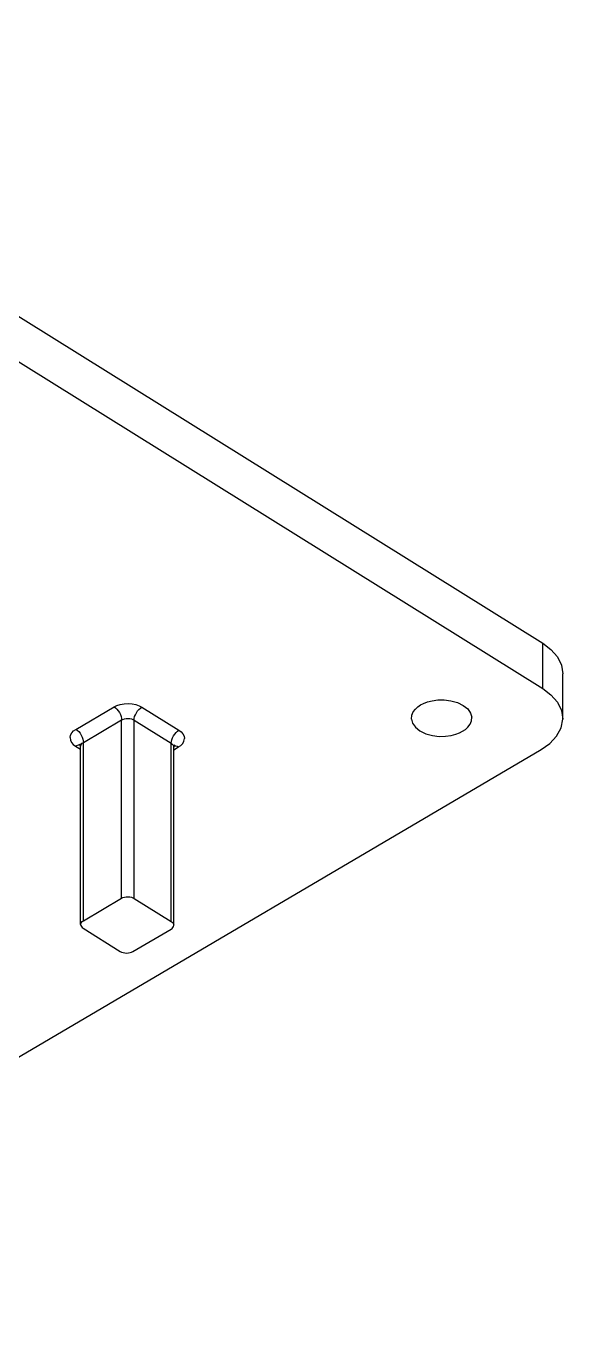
# Model space of a CAD drawing. Header units: millimetres. Extents: x -60 to 60, y -17 to 58.
# Drawn here: x 29.6 to 59.8, y -16.4 to 57.1 of the extents above; entities that cross this region are included whole.
import ezdxf

# ---------------------------------------------------------------- set-up
doc = ezdxf.new("R2010")
doc.units = ezdxf.units.MM
doc.layers.add('VISIBLE', color=7, linetype='Continuous')

msp = doc.modelspace()

# ---------------------------------------------------------------- linework, layer by layer
at = {"layer": 'VISIBLE'}
for p, q in [((2.978, 57.149), (58.715, 22.419)), ((2.978, 54.602), (58.715, 19.871)), ((58.715, 19.871), (58.715, 22.419)), ((58.715, 22.419), (59.174, 22.074)), ((59.174, 22.074), (59.539, 21.661)), ((59.539, 21.661), (59.772, 21.193)), ((59.772, 21.193), (59.845, 20.697)), ((59.845, 18.149), (59.845, 20.697)), ((58.715, 19.871), (59.174, 19.527)), ((52.221, 19.119), (52.487, 19.187)), ((52.487, 19.187), (52.801, 19.23)), ((52.801, 19.23), (53.157, 19.235)), ((53.157, 19.235), (53.536, 19.189)), ((53.536, 19.189), (53.907, 19.086)), ((59.174, 19.527), (59.539, 19.113)), ((32.423, 17.578), (34.575, 18.843)), ((34.575, 18.843), (34.731, 18.92)), ((34.575, 18.843), (34.651, 18.788)), ((34.575, 18.843), (34.651, 18.788)), ((34.575, 18.843), (34.651, 18.788)), ((34.651, 18.788), (34.729, 18.714)), ((34.651, 18.788), (34.729, 18.714)), ((34.651, 18.788), (34.729, 18.714)), ((34.729, 18.714), (34.804, 18.623)), ((34.731, 18.92), (34.919, 18.98)), ((34.804, 18.623), (34.87, 18.519)), ((34.87, 18.519), (34.925, 18.409)), ((34.919, 18.98), (35.132, 19.019)), ((34.925, 18.409), (34.964, 18.299)), ((35.132, 19.019), (35.357, 19.031)), ((35.357, 19.031), (35.582, 19.015)), ((35.582, 19.015), (35.793, 18.973)), ((35.73, 18.292), (35.77, 18.401)), ((35.77, 18.401), (35.826, 18.511)), ((35.793, 18.973), (35.978, 18.909)), ((35.826, 18.511), (35.895, 18.613)), ((35.895, 18.613), (35.972, 18.703)), ((35.972, 18.703), (36.052, 18.776)), ((35.978, 18.909), (36.13, 18.83)), ((36.052, 18.776), (36.13, 18.83)), ((36.13, 18.83), (38.22, 17.527)), ((51.338, 18.37), (51.418, 18.559)), ((51.418, 18.559), (51.539, 18.717)), ((51.539, 18.717), (51.681, 18.846)), ((51.681, 18.846), (51.833, 18.948)), ((51.833, 18.948), (52.005, 19.036)), ((52.005, 19.036), (52.221, 19.119)), ((53.907, 19.086), (54.237, 18.926)), ((54.237, 18.926), (54.491, 18.723)), ((54.491, 18.723), (54.65, 18.495)), ((54.65, 18.495), (54.715, 18.264)), ((59.539, 19.113), (59.772, 18.646)), ((59.772, 18.646), (59.845, 18.149)), ((32.841, 16.84), (34.993, 18.105)), ((34.964, 18.299), (34.986, 18.196)), ((34.986, 18.196), (34.993, 18.105)), ((34.993, 18.105), (35.064, 18.14)), ((34.993, 8.074), (34.993, 18.105)), ((35.064, 18.14), (35.149, 18.167)), ((35.149, 18.167), (35.246, 18.185)), ((35.246, 18.185), (35.349, 18.191)), ((35.246, 18.185), (35.349, 18.191)), ((35.349, 18.191), (35.451, 18.183)), ((35.349, 18.191), (35.451, 18.183)), ((35.349, 18.191), (35.451, 18.183)), ((35.451, 18.183), (35.547, 18.164)), ((35.547, 18.164), (35.631, 18.135)), ((35.631, 18.135), (35.7, 18.099)), ((35.7, 18.099), (35.707, 18.19)), ((35.7, 8.068), (35.7, 18.099)), ((35.7, 18.099), (37.79, 16.796)), ((35.707, 18.19), (35.73, 18.292)), ((51.319, 18.155), (51.338, 18.37)), ((51.319, 18.155), (51.384, 17.924)), ((51.384, 17.924), (51.544, 17.696)), ((51.544, 17.696), (51.798, 17.493)), ((54.353, 17.573), (54.496, 17.702)), ((54.496, 17.702), (54.616, 17.86)), ((54.616, 17.86), (54.696, 18.049)), ((54.696, 18.049), (54.715, 18.264)), ((59.748, 17.654), (59.845, 18.149)), ((32.089, 17.111), (32.116, 17.247)), ((32.089, 17.111), (32.109, 16.974)), ((32.109, 16.974), (32.173, 16.845)), ((32.116, 17.247), (32.186, 17.374)), ((32.186, 17.374), (32.292, 17.486)), ((32.292, 17.486), (32.423, 17.578)), ((32.423, 17.578), (32.499, 17.523)), ((32.499, 17.523), (32.577, 17.449)), ((32.577, 17.449), (32.652, 17.358)), ((32.652, 17.358), (32.718, 17.254)), ((32.718, 17.254), (32.773, 17.144)), ((32.773, 17.144), (32.811, 17.034)), ((32.811, 17.034), (32.834, 16.931)), ((32.834, 16.931), (32.841, 16.84)), ((37.797, 16.888), (37.82, 16.99)), ((37.82, 16.99), (37.86, 17.099)), ((37.86, 17.099), (37.916, 17.208)), ((37.916, 17.208), (37.985, 17.311)), ((37.985, 17.311), (38.062, 17.4)), ((38.062, 17.4), (38.142, 17.473)), ((38.142, 17.473), (38.22, 17.527)), ((38.22, 17.527), (38.347, 17.432)), ((38.22, 17.527), (38.347, 17.432)), ((38.347, 17.432), (38.447, 17.319)), ((38.447, 17.319), (38.511, 17.19)), ((38.505, 16.917), (38.531, 17.054)), ((38.511, 17.19), (38.531, 17.054)), ((38.511, 17.19), (38.531, 17.054)), ((51.798, 17.493), (52.127, 17.333)), ((52.127, 17.333), (52.498, 17.23)), ((52.498, 17.23), (52.877, 17.184)), ((52.877, 17.184), (53.233, 17.189)), ((53.233, 17.189), (53.547, 17.232)), ((53.547, 17.232), (53.813, 17.3)), ((53.813, 17.3), (54.029, 17.383)), ((54.029, 17.383), (54.201, 17.471)), ((54.201, 17.471), (54.353, 17.573)), ((59.108, 16.784), (59.493, 17.191)), ((59.493, 17.191), (59.748, 17.654)), ((2.678, -16.44), (58.632, 16.448)), ((32.173, 16.845), (32.274, 16.732)), ((32.274, 16.732), (32.4, 16.637)), ((32.4, 16.637), (32.478, 16.675)), ((32.4, 16.637), (32.689, 16.457)), ((32.478, 16.675), (32.559, 16.697)), ((32.559, 16.697), (32.636, 16.698)), ((32.626, 16.758), (32.67, 16.702)), ((32.636, 16.698), (32.677, 16.685)), ((32.636, 16.698), (32.677, 16.685)), ((32.636, 16.698), (32.677, 16.685)), ((32.649, 16.753), (32.684, 16.667)), ((32.677, 16.726), (32.689, 16.628)), ((32.689, 16.628), (32.701, 16.689)), ((32.689, 6.597), (32.689, 16.628)), ((32.689, 16.628), (32.689, 16.628)), ((32.701, 16.689), (32.733, 16.747)), ((32.733, 16.747), (32.781, 16.798)), ((32.781, 16.798), (32.841, 16.84)), ((32.841, 6.81), (32.841, 16.84)), ((37.79, 16.796), (37.797, 16.888)), ((37.79, 6.766), (37.79, 16.796)), ((37.79, 16.796), (37.847, 16.753)), ((37.847, 16.753), (37.893, 16.702)), ((37.893, 16.702), (37.922, 16.643)), ((37.922, 16.643), (37.931, 16.581)), ((37.922, 16.643), (37.931, 16.581)), ((37.922, 16.643), (37.931, 16.581)), ((37.931, 16.581), (37.944, 16.679)), ((37.931, 16.429), (38.198, 16.586)), ((37.931, 6.551), (37.931, 16.581)), ((37.938, 16.631), (37.969, 16.706)), ((37.943, 16.642), (37.969, 16.65)), ((37.951, 16.664), (37.987, 16.711)), ((37.952, 16.664), (37.988, 16.691)), ((37.969, 16.65), (38.044, 16.648)), ((38.044, 16.648), (38.122, 16.625)), ((38.122, 16.625), (38.198, 16.586)), ((38.198, 16.586), (38.329, 16.678)), ((38.329, 16.678), (38.434, 16.79)), ((38.434, 16.79), (38.505, 16.917)), ((58.632, 16.448), (59.108, 16.784)), ((34.993, 8.074), (35.064, 8.109)), ((35.064, 8.109), (35.149, 8.137)), ((35.149, 8.137), (35.246, 8.154)), ((35.246, 8.154), (35.349, 8.16)), ((35.349, 8.16), (35.451, 8.153)), ((35.451, 8.153), (35.547, 8.133)), ((35.547, 8.133), (35.631, 8.104)), ((35.631, 8.104), (35.7, 8.068)), ((32.841, 6.81), (34.993, 8.074)), ((35.7, 8.068), (37.79, 6.766)), ((32.689, 6.597), (32.701, 6.659)), ((32.701, 6.659), (32.733, 6.717)), ((32.733, 6.717), (32.781, 6.768)), ((32.781, 6.768), (32.841, 6.81)), ((37.79, 6.766), (37.847, 6.723)), ((37.847, 6.723), (37.893, 6.671)), ((37.893, 6.671), (37.922, 6.613)), ((32.689, 6.597), (32.698, 6.535)), ((32.698, 6.535), (32.727, 6.476)), ((32.727, 6.476), (32.773, 6.425)), ((32.773, 6.425), (32.83, 6.382)), ((32.83, 6.382), (34.921, 5.079)), ((35.628, 5.073), (37.78, 6.338)), ((37.78, 6.338), (37.839, 6.38)), ((37.839, 6.38), (37.887, 6.431)), ((37.887, 6.431), (37.919, 6.489)), ((37.919, 6.489), (37.931, 6.551)), ((37.922, 6.613), (37.931, 6.551)), ((34.921, 5.079), (34.99, 5.043)), ((34.99, 5.043), (35.074, 5.014)), ((35.074, 5.014), (35.17, 4.995)), ((35.17, 4.995), (35.272, 4.988)), ((35.272, 4.988), (35.375, 4.993)), ((35.375, 4.993), (35.471, 5.011)), ((35.471, 5.011), (35.557, 5.038)), ((35.557, 5.038), (35.628, 5.073))]:
    msp.add_line(p, q, dxfattribs=at)

doc.saveas('drawing.dxf')
